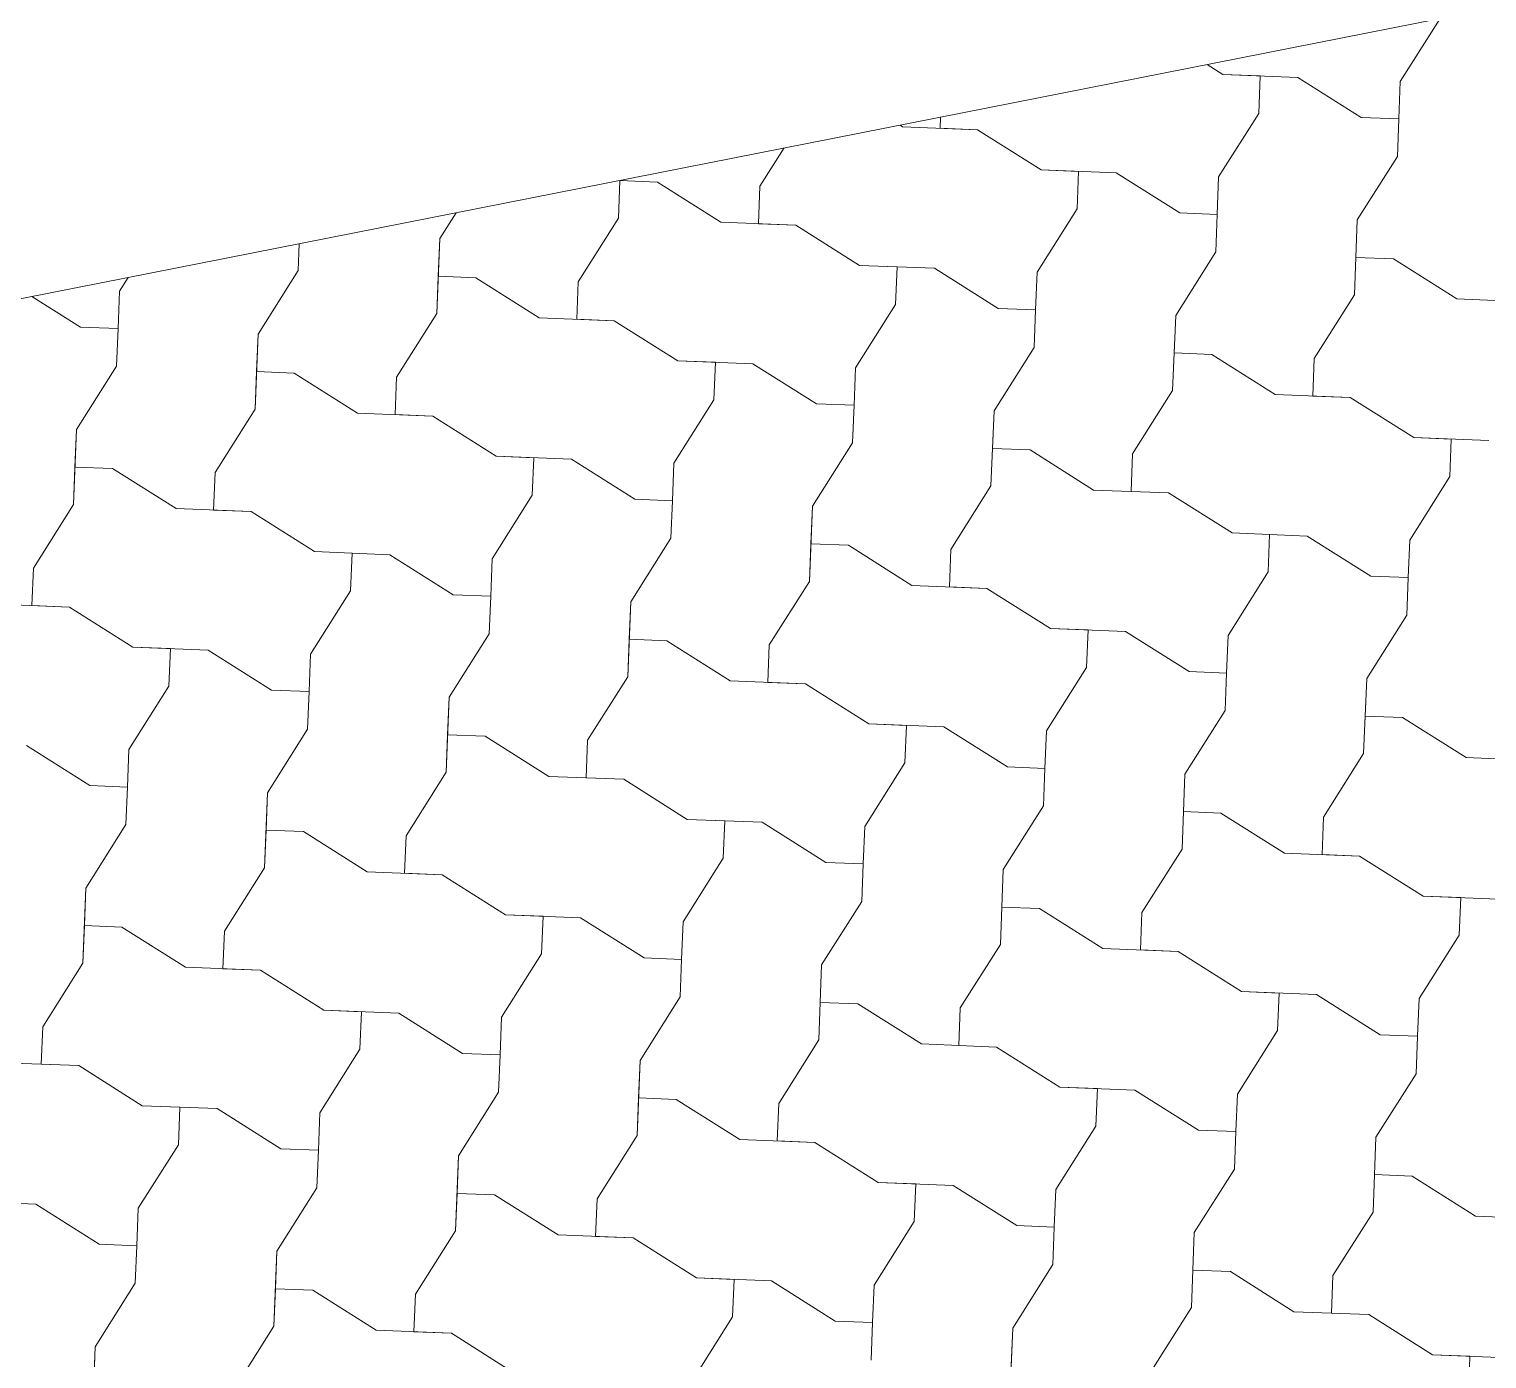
# Model space of a CAD drawing. Header units: metres. Extents: x -111189 to -108577, y -72951 to -72647.
# Drawn here: x -110696.492 to -110695.487, y -72941.189 to -72940.272 of the extents above; entities that cross this region are included whole.
import ezdxf

# ---------------------------------------------------------------- set-up
doc = ezdxf.new("R2010")
doc.units = ezdxf.units.M
doc.header["$MEASUREMENT"] = 0
doc.set_wipeout_variables(frame=1)
doc.linetypes.add('Dot & Dashed', pattern=[0.670278, 0.3175, -0.176389, 0, -0.176389])
doc.linetypes.add('Wipeout_Contour', pattern=[1, 0, -1])
for name, color, linetype in [('Planta Piso RC_1_0', 7, 'Continuous'), ('Planta Piso RC_1_02 - PASSEIOS', 7, 'Continuous'), ('Planta Piso RC_1_07 - MUROS', 7, 'Continuous')]:
    doc.layers.add(name, color=color, linetype=linetype)

# ---------------------------------------------------------------- blocks, each defined once
blk = doc.blocks.new('*X142', base_point=(-110724.9594, -72968.689))
at = {"layer": 'Planta Piso RC_1_02 - PASSEIOS', "color": 253, "linetype": 'Continuous', "lineweight": 9, "ltscale": 1000}
for p, q in [((-110695.5467, -72940.3082), (-110695.5193, -72940.2649)), ((-110695.6798, -72940.2966), (-110695.6691, -72940.3034)), ((-110695.6798, -72940.2966), (-110695.6691, -72940.3034)), ((-110695.6691, -72940.3034), (-110695.6432, -72940.3044)), ((-110695.6691, -72940.3034), (-110695.6173, -72940.3054)), ((-110695.6442, -72940.3303), (-110695.6432, -72940.3044)), ((-110695.6173, -72940.3054), (-110695.5736, -72940.3331)), ((-110695.5467, -72940.3082), (-110695.5477, -72940.3341)), ((-110695.8636, -72940.3328), (-110695.8639, -72940.3405)), ((-110695.8636, -72940.3328), (-110695.8639, -72940.3405)), ((-110695.6719, -72940.374), (-110695.6442, -72940.3303)), ((-110695.5736, -72940.3331), (-110695.5477, -72940.3341)), ((-110695.5487, -72940.3599), (-110695.5477, -72940.3341)), ((-110695.5487, -72940.3599), (-110695.5477, -72940.3341)), ((-110695.8915, -72940.3384), (-110695.8897, -72940.3395)), ((-110695.8897, -72940.3395), (-110695.838, -72940.3415)), ((-110695.838, -72940.3415), (-110695.8639, -72940.3405)), ((-110695.838, -72940.3415), (-110695.7942, -72940.3692)), ((-110695.838, -72940.3415), (-110695.7942, -72940.3692)), ((-110695.988, -72940.3805), (-110695.9714, -72940.3541)), ((-110695.988, -72940.3805), (-110695.9714, -72940.3541)), ((-110695.5764, -72940.4037), (-110695.5487, -72940.3599)), ((-110695.5764, -72940.4037), (-110695.5487, -72940.3599)), ((-110696.0856, -72940.4025), (-110696.0845, -72940.3765)), ((-110696.0856, -72940.4025), (-110696.0845, -72940.3766)), ((-110696.0845, -72940.3765), (-110696.0845, -72940.3766)), ((-110696.0587, -72940.3777), (-110696.0845, -72940.3766)), ((-110696.0587, -72940.3777), (-110696.0149, -72940.4053)), ((-110695.7942, -72940.3692), (-110695.7684, -72940.3702)), ((-110695.7942, -72940.3692), (-110695.7425, -72940.3712)), ((-110695.7694, -72940.3961), (-110695.7684, -72940.3702)), ((-110695.7425, -72940.3712), (-110695.6987, -72940.3989)), ((-110695.6719, -72940.374), (-110695.6729, -72940.3999)), ((-110695.988, -72940.3805), (-110695.989, -72940.4063)), ((-110695.988, -72940.3805), (-110695.989, -72940.4063)), ((-110695.797, -72940.4398), (-110695.7694, -72940.3961)), ((-110696.2087, -72940.4166), (-110696.1974, -72940.3988)), ((-110696.2087, -72940.4166), (-110696.1974, -72940.3988)), ((-110696.1132, -72940.4463), (-110696.0856, -72940.4025)), ((-110696.1132, -72940.4463), (-110696.0856, -72940.4025)), ((-110696.0149, -72940.4053), (-110695.9632, -72940.4074)), ((-110695.9632, -72940.4074), (-110695.989, -72940.4063)), ((-110695.9632, -72940.4074), (-110695.9194, -72940.435)), ((-110695.9632, -72940.4074), (-110695.9194, -72940.435)), ((-110695.6987, -72940.3989), (-110695.6729, -72940.3999)), ((-110695.6739, -72940.4258), (-110695.6729, -72940.3999)), ((-110695.6739, -72940.4258), (-110695.6729, -72940.3999)), ((-110695.5784, -72940.4554), (-110695.5764, -72940.4037)), ((-110695.5764, -72940.4037), (-110695.5774, -72940.4296)), ((-110696.2107, -72940.4683), (-110696.2087, -72940.4166)), ((-110696.2087, -72940.4166), (-110696.2097, -72940.4425)), ((-110696.3062, -72940.4386), (-110696.3055, -72940.4201)), ((-110696.3062, -72940.4386), (-110696.3055, -72940.4201)), ((-110695.7015, -72940.4695), (-110695.6739, -72940.4258)), ((-110695.7015, -72940.4695), (-110695.6739, -72940.4258)), ((-110695.9194, -72940.435), (-110695.8935, -72940.436)), ((-110695.9194, -72940.435), (-110695.8677, -72940.437)), ((-110695.8946, -72940.4619), (-110695.8935, -72940.436)), ((-110695.8677, -72940.437), (-110695.8239, -72940.4647)), ((-110695.5784, -72940.4554), (-110695.5774, -72940.4296)), ((-110695.5515, -72940.4306), (-110695.5774, -72940.4296)), ((-110695.5515, -72940.4306), (-110695.5078, -72940.4582)), ((-110696.4294, -72940.4527), (-110696.4235, -72940.4434)), ((-110696.3339, -72940.4824), (-110696.3062, -72940.4386)), ((-110696.3339, -72940.4824), (-110696.3062, -72940.4386)), ((-110696.2107, -72940.4683), (-110696.2097, -72940.4425)), ((-110696.1838, -72940.4435), (-110696.2097, -72940.4425)), ((-110696.1838, -72940.4435), (-110696.1401, -72940.4711)), ((-110696.1132, -72940.4463), (-110696.1142, -72940.4721)), ((-110696.1132, -72940.4463), (-110696.1142, -72940.4721)), ((-110695.797, -72940.4398), (-110695.7981, -72940.4657)), ((-110696.4897, -72940.4565), (-110696.4562, -72940.4776)), ((-110696.4294, -72940.4527), (-110696.4304, -72940.4786)), ((-110695.606, -72940.4992), (-110695.5784, -72940.4554)), ((-110695.606, -72940.4992), (-110695.5784, -72940.4554)), ((-110695.5078, -72940.4582), (-110695.456, -72940.4603)), ((-110696.2384, -72940.5121), (-110696.2107, -72940.4683)), ((-110696.2384, -72940.5121), (-110696.2107, -72940.4683)), ((-110695.9222, -72940.5056), (-110695.8946, -72940.4619)), ((-110695.8239, -72940.4647), (-110695.7981, -72940.4657)), ((-110695.7991, -72940.4916), (-110695.7981, -72940.4657)), ((-110695.7991, -72940.4916), (-110695.7981, -72940.4657)), ((-110696.4562, -72940.4776), (-110696.4304, -72940.4786)), ((-110696.4314, -72940.5044), (-110696.4304, -72940.4786)), ((-110696.4314, -72940.5044), (-110696.4304, -72940.4786)), ((-110696.1401, -72940.4711), (-110696.0884, -72940.4732)), ((-110696.0884, -72940.4732), (-110696.1142, -72940.4721)), ((-110696.0884, -72940.4732), (-110696.0446, -72940.5008)), ((-110696.0884, -72940.4732), (-110696.0446, -72940.5008)), ((-110695.7036, -72940.5212), (-110695.7015, -72940.4695)), ((-110695.7015, -72940.4695), (-110695.7026, -72940.4954)), ((-110696.3359, -72940.5341), (-110696.3339, -72940.4824)), ((-110696.3339, -72940.4824), (-110696.3349, -72940.5083)), ((-110695.8267, -72940.5353), (-110695.7991, -72940.4916)), ((-110695.8267, -72940.5353), (-110695.7991, -72940.4916)), ((-110695.7036, -72940.5212), (-110695.7026, -72940.4954)), ((-110695.6767, -72940.4964), (-110695.7026, -72940.4954)), ((-110695.6767, -72940.4964), (-110695.6329, -72940.524)), ((-110696.459, -72940.5482), (-110696.4314, -72940.5044)), ((-110696.459, -72940.5482), (-110696.4314, -72940.5044)), ((-110696.3359, -72940.5341), (-110696.3349, -72940.5083)), ((-110696.309, -72940.5093), (-110696.3349, -72940.5083)), ((-110696.0446, -72940.5008), (-110696.0187, -72940.5018)), ((-110696.0446, -72940.5008), (-110695.9929, -72940.5028)), ((-110696.0197, -72940.5277), (-110696.0187, -72940.5018)), ((-110695.9929, -72940.5028), (-110695.9491, -72940.5305)), ((-110695.9222, -72940.5056), (-110695.9232, -72940.5315)), ((-110695.606, -72940.4992), (-110695.6071, -72940.5251)), ((-110695.606, -72940.4992), (-110695.6071, -72940.5251)), ((-110696.309, -72940.5093), (-110696.2653, -72940.5369)), ((-110696.2384, -72940.5121), (-110696.2394, -72940.5379)), ((-110696.2384, -72940.5121), (-110696.2394, -72940.5379)), ((-110696.0474, -72940.5715), (-110696.0197, -72940.5277)), ((-110695.7312, -72940.565), (-110695.7036, -72940.5212)), ((-110695.7312, -72940.565), (-110695.7036, -72940.5212)), ((-110695.6329, -72940.524), (-110695.5812, -72940.5261)), ((-110695.5812, -72940.5261), (-110695.6071, -72940.5251)), ((-110695.5812, -72940.5261), (-110695.5374, -72940.5537)), ((-110695.5812, -72940.5261), (-110695.5374, -72940.5537)), ((-110696.3635, -72940.5779), (-110696.3359, -72940.5341)), ((-110696.3635, -72940.5779), (-110696.3359, -72940.5341)), ((-110696.2653, -72940.5369), (-110696.2135, -72940.539)), ((-110696.2135, -72940.539), (-110696.2394, -72940.5379)), ((-110695.9491, -72940.5305), (-110695.9232, -72940.5315)), ((-110695.9243, -72940.5574), (-110695.9232, -72940.5315)), ((-110695.9243, -72940.5574), (-110695.9232, -72940.5315)), ((-110695.8288, -72940.5871), (-110695.8267, -72940.5353)), ((-110695.8267, -72940.5353), (-110695.8277, -72940.5612)), ((-110696.4611, -72940.5999), (-110696.459, -72940.5482)), ((-110696.459, -72940.5482), (-110696.4601, -72940.5741)), ((-110696.2135, -72940.539), (-110696.1698, -72940.5666)), ((-110696.2135, -72940.539), (-110696.1698, -72940.5666)), ((-110695.9519, -72940.6011), (-110695.9243, -72940.5574)), ((-110695.9519, -72940.6011), (-110695.9243, -72940.5574)), ((-110695.5374, -72940.5537), (-110695.5116, -72940.5548)), ((-110695.5374, -72940.5537), (-110695.4857, -72940.5558)), ((-110695.5126, -72940.5806), (-110695.5116, -72940.5548)), ((-110696.1698, -72940.5666), (-110696.1439, -72940.5676)), ((-110696.1698, -72940.5666), (-110696.118, -72940.5687)), ((-110696.1449, -72940.5935), (-110696.1439, -72940.5676)), ((-110696.118, -72940.5687), (-110696.0743, -72940.5963)), ((-110695.8288, -72940.5871), (-110695.8277, -72940.5612)), ((-110695.8019, -72940.5622), (-110695.8277, -72940.5612)), ((-110695.8019, -72940.5622), (-110695.7581, -72940.5899)), ((-110695.7312, -72940.565), (-110695.7322, -72940.5909)), ((-110695.7312, -72940.565), (-110695.7322, -72940.5909)), ((-110696.4611, -72940.5999), (-110696.4601, -72940.5741)), ((-110696.4342, -72940.5751), (-110696.4601, -72940.5741)), ((-110696.4342, -72940.5751), (-110696.3904, -72940.6027)), ((-110696.3635, -72940.5779), (-110696.3646, -72940.6038)), ((-110696.3635, -72940.5779), (-110696.3646, -72940.6038)), ((-110696.0474, -72940.5715), (-110696.0484, -72940.5973)), ((-110695.8564, -72940.6308), (-110695.8288, -72940.5871)), ((-110695.8564, -72940.6308), (-110695.8288, -72940.5871)), ((-110695.5402, -72940.6244), (-110695.5126, -72940.5806)), ((-110696.1726, -72940.6373), (-110696.1449, -72940.5935)), ((-110696.0743, -72940.5963), (-110696.0484, -72940.5973)), ((-110696.0494, -72940.6232), (-110696.0484, -72940.5973)), ((-110696.0494, -72940.6232), (-110696.0484, -72940.5973)), ((-110695.7581, -72940.5899), (-110695.7064, -72940.5919)), ((-110695.7064, -72940.5919), (-110695.7322, -72940.5909)), ((-110695.7064, -72940.5919), (-110695.6626, -72940.6195)), ((-110695.7064, -72940.5919), (-110695.6626, -72940.6195)), ((-110696.4887, -72940.6437), (-110696.4611, -72940.5999)), ((-110696.4887, -72940.6437), (-110696.4611, -72940.5999)), ((-110696.3904, -72940.6027), (-110696.3387, -72940.6048)), ((-110696.3387, -72940.6048), (-110696.3646, -72940.6038)), ((-110696.3387, -72940.6048), (-110696.2949, -72940.6324)), ((-110696.3387, -72940.6048), (-110696.2949, -72940.6324)), ((-110695.9539, -72940.6529), (-110695.9519, -72940.6011)), ((-110695.9519, -72940.6011), (-110695.9529, -72940.627)), ((-110696.0771, -72940.6669), (-110696.0494, -72940.6232)), ((-110696.0771, -72940.6669), (-110696.0494, -72940.6232)), ((-110695.9539, -72940.6529), (-110695.9529, -72940.627)), ((-110695.9271, -72940.628), (-110695.9529, -72940.627)), ((-110695.9271, -72940.628), (-110695.8833, -72940.6557)), ((-110695.6626, -72940.6195), (-110695.6368, -72940.6206)), ((-110695.6626, -72940.6195), (-110695.6109, -72940.6216)), ((-110695.6378, -72940.6464), (-110695.6368, -72940.6206)), ((-110695.6109, -72940.6216), (-110695.5671, -72940.6492)), ((-110695.5402, -72940.6244), (-110695.5413, -72940.6502)), ((-110696.2949, -72940.6324), (-110696.2691, -72940.6334)), ((-110696.2949, -72940.6324), (-110696.2432, -72940.6345)), ((-110696.2701, -72940.6593), (-110696.2691, -72940.6334)), ((-110696.2432, -72940.6345), (-110696.1994, -72940.6621)), ((-110696.1726, -72940.6373), (-110696.1736, -72940.6631)), ((-110695.8564, -72940.6308), (-110695.8574, -72940.6567)), ((-110695.8564, -72940.6308), (-110695.8574, -72940.6567)), ((-110696.4887, -72940.6437), (-110696.4897, -72940.6696)), ((-110696.4887, -72940.6437), (-110696.4897, -72940.6696)), ((-110695.6654, -72940.6902), (-110695.6378, -72940.6464)), ((-110695.5671, -72940.6492), (-110695.5413, -72940.6502)), ((-110696.2977, -72940.7031), (-110696.2701, -72940.6593)), ((-110695.9816, -72940.6966), (-110695.9539, -72940.6529)), ((-110695.9816, -72940.6966), (-110695.9539, -72940.6529)), ((-110695.8833, -72940.6557), (-110695.8316, -72940.6577)), ((-110695.8316, -72940.6577), (-110695.8574, -72940.6567)), ((-110695.8316, -72940.6577), (-110695.7878, -72940.6853)), ((-110695.8316, -72940.6577), (-110695.7878, -72940.6853)), ((-110695.5423, -72940.6761), (-110695.5413, -72940.6502)), ((-110695.5423, -72940.6761), (-110695.5413, -72940.6502)), ((-110696.5156, -72940.6685), (-110696.4639, -72940.6706)), ((-110696.1994, -72940.6621), (-110696.1736, -72940.6631)), ((-110696.1746, -72940.689), (-110696.1736, -72940.6631)), ((-110696.1746, -72940.689), (-110696.1736, -72940.6631)), ((-110696.0791, -72940.7187), (-110696.0771, -72940.6669)), ((-110696.0771, -72940.6669), (-110696.0781, -72940.6928)), ((-110696.4639, -72940.6706), (-110696.4897, -72940.6696)), ((-110696.4639, -72940.6706), (-110696.4201, -72940.6982)), ((-110696.4639, -72940.6706), (-110696.4201, -72940.6982)), ((-110695.5699, -72940.7199), (-110695.5423, -72940.6761)), ((-110695.5699, -72940.7199), (-110695.5423, -72940.6761)), ((-110696.2022, -72940.7328), (-110696.1746, -72940.689)), ((-110696.2022, -72940.7328), (-110696.1746, -72940.689)), ((-110695.7878, -72940.6853), (-110695.7619, -72940.6864)), ((-110695.7878, -72940.6853), (-110695.7361, -72940.6874)), ((-110695.763, -72940.7122), (-110695.7619, -72940.6864)), ((-110695.7361, -72940.6874), (-110695.6923, -72940.715)), ((-110696.4201, -72940.6982), (-110696.3943, -72940.6992)), ((-110696.4201, -72940.6982), (-110696.3684, -72940.7003)), ((-110696.3953, -72940.7251), (-110696.3943, -72940.6992)), ((-110696.0791, -72940.7187), (-110696.0781, -72940.6928)), ((-110696.0522, -72940.6938), (-110696.0781, -72940.6928)), ((-110696.0522, -72940.6938), (-110696.0085, -72940.7215)), ((-110695.9816, -72940.6966), (-110695.9826, -72940.7225)), ((-110695.9816, -72940.6966), (-110695.9826, -72940.7225)), ((-110695.6654, -72940.6902), (-110695.6664, -72940.7161)), ((-110696.3684, -72940.7003), (-110696.3246, -72940.7279)), ((-110696.2977, -72940.7031), (-110696.2988, -72940.7289)), ((-110696.1068, -72940.7624), (-110696.0791, -72940.7187)), ((-110696.1068, -72940.7624), (-110696.0791, -72940.7187)), ((-110695.7906, -72940.756), (-110695.763, -72940.7122)), ((-110695.6923, -72940.715), (-110695.6664, -72940.7161)), ((-110695.6675, -72940.7419), (-110695.6664, -72940.7161)), ((-110695.6675, -72940.7419), (-110695.6664, -72940.7161)), ((-110696.4229, -72940.7689), (-110696.3953, -72940.7251)), ((-110696.3246, -72940.7279), (-110696.2988, -72940.7289)), ((-110696.2998, -72940.7548), (-110696.2988, -72940.7289)), ((-110696.2998, -72940.7548), (-110696.2988, -72940.7289)), ((-110696.0085, -72940.7215), (-110695.9567, -72940.7235)), ((-110695.9567, -72940.7235), (-110695.9826, -72940.7225)), ((-110695.9567, -72940.7235), (-110695.913, -72940.7512)), ((-110695.9567, -72940.7235), (-110695.913, -72940.7512)), ((-110695.572, -72940.7716), (-110695.5699, -72940.7199)), ((-110695.5699, -72940.7199), (-110695.5709, -72940.7457)), ((-110696.2043, -72940.7845), (-110696.2022, -72940.7328)), ((-110696.2022, -72940.7328), (-110696.2033, -72940.7586)), ((-110695.6951, -72940.7857), (-110695.6675, -72940.7419)), ((-110695.6951, -72940.7857), (-110695.6675, -72940.7419)), ((-110695.572, -72940.7716), (-110695.5709, -72940.7457)), ((-110695.5451, -72940.7468), (-110695.5709, -72940.7457)), ((-110695.5451, -72940.7468), (-110695.5013, -72940.7744)), ((-110696.3274, -72940.7986), (-110696.2998, -72940.7548)), ((-110696.3274, -72940.7986), (-110696.2998, -72940.7548)), ((-110696.2043, -72940.7845), (-110696.2033, -72940.7586)), ((-110696.1774, -72940.7596), (-110696.2033, -72940.7586)), ((-110696.1774, -72940.7596), (-110696.1336, -72940.7873)), ((-110695.913, -72940.7512), (-110695.8871, -72940.7522)), ((-110695.913, -72940.7512), (-110695.8612, -72940.7532)), ((-110695.8881, -72940.778), (-110695.8871, -72940.7522)), ((-110695.8612, -72940.7532), (-110695.8175, -72940.7808)), ((-110695.7906, -72940.756), (-110695.7916, -72940.7819)), ((-110696.4936, -72940.7661), (-110696.4498, -72940.7937)), ((-110696.4229, -72940.7689), (-110696.4239, -72940.7947)), ((-110696.1068, -72940.7624), (-110696.1078, -72940.7883)), ((-110696.1068, -72940.7624), (-110696.1078, -72940.7883)), ((-110695.9158, -72940.8218), (-110695.8881, -72940.778)), ((-110695.5996, -72940.8154), (-110695.572, -72940.7716)), ((-110695.5996, -72940.8154), (-110695.572, -72940.7716)), ((-110695.5013, -72940.7744), (-110695.4496, -72940.7765)), ((-110696.2319, -72940.8282), (-110696.2043, -72940.7845)), ((-110696.2319, -72940.8282), (-110696.2043, -72940.7845)), ((-110696.1336, -72940.7873), (-110696.0819, -72940.7893)), ((-110696.0819, -72940.7893), (-110696.1078, -72940.7883)), ((-110696.0819, -72940.7893), (-110696.0381, -72940.817)), ((-110696.0819, -72940.7893), (-110696.0381, -72940.817)), ((-110695.8175, -72940.7808), (-110695.7916, -72940.7819)), ((-110695.7926, -72940.8077), (-110695.7916, -72940.7819)), ((-110695.7926, -72940.8077), (-110695.7916, -72940.7819)), ((-110695.6971, -72940.8374), (-110695.6951, -72940.7857)), ((-110695.6951, -72940.7857), (-110695.6961, -72940.8115)), ((-110696.4498, -72940.7937), (-110696.4239, -72940.7947)), ((-110696.425, -72940.8206), (-110696.4239, -72940.7947)), ((-110696.425, -72940.8206), (-110696.4239, -72940.7947)), ((-110696.3295, -72940.8503), (-110696.3274, -72940.7986)), ((-110696.3274, -72940.7986), (-110696.3284, -72940.8244)), ((-110695.8203, -72940.8515), (-110695.7926, -72940.8077)), ((-110695.8203, -72940.8515), (-110695.7926, -72940.8077)), ((-110696.0381, -72940.817), (-110696.0123, -72940.818)), ((-110696.0381, -72940.817), (-110695.9864, -72940.819)), ((-110696.0133, -72940.8438), (-110696.0123, -72940.818)), ((-110695.9864, -72940.819), (-110695.9427, -72940.8466)), ((-110695.6971, -72940.8374), (-110695.6961, -72940.8115)), ((-110695.6703, -72940.8126), (-110695.6961, -72940.8115)), ((-110695.6703, -72940.8126), (-110695.6265, -72940.8402)), ((-110695.5996, -72940.8154), (-110695.6006, -72940.8412)), ((-110695.5996, -72940.8154), (-110695.6006, -72940.8412)), ((-110696.4526, -72940.8644), (-110696.425, -72940.8206)), ((-110696.4526, -72940.8644), (-110696.425, -72940.8206)), ((-110696.3295, -72940.8503), (-110696.3284, -72940.8244)), ((-110696.3026, -72940.8254), (-110696.3284, -72940.8244)), ((-110696.3026, -72940.8254), (-110696.2588, -72940.8531)), ((-110696.2319, -72940.8282), (-110696.233, -72940.8541)), ((-110696.2319, -72940.8282), (-110696.233, -72940.8541)), ((-110695.9158, -72940.8218), (-110695.9168, -72940.8477)), ((-110695.7248, -72940.8812), (-110695.6971, -72940.8374)), ((-110695.7248, -72940.8812), (-110695.6971, -72940.8374)), ((-110695.6265, -72940.8402), (-110695.5748, -72940.8423)), ((-110696.0409, -72940.8876), (-110696.0133, -72940.8438)), ((-110695.9427, -72940.8466), (-110695.9168, -72940.8477)), ((-110695.9178, -72940.8735), (-110695.9168, -72940.8477)), ((-110695.9178, -72940.8735), (-110695.9168, -72940.8477)), ((-110695.5748, -72940.8423), (-110695.6006, -72940.8412)), ((-110695.5748, -72940.8423), (-110695.531, -72940.8699)), ((-110695.5748, -72940.8423), (-110695.531, -72940.8699)), ((-110696.3571, -72940.8941), (-110696.3295, -72940.8503)), ((-110696.3571, -72940.8941), (-110696.3295, -72940.8503)), ((-110696.2588, -72940.8531), (-110696.2071, -72940.8551)), ((-110696.2071, -72940.8551), (-110696.233, -72940.8541)), ((-110696.2071, -72940.8551), (-110696.1633, -72940.8828)), ((-110696.2071, -72940.8551), (-110696.1633, -72940.8828)), ((-110695.8223, -72940.9032), (-110695.8203, -72940.8515)), ((-110695.8203, -72940.8515), (-110695.8213, -72940.8774)), ((-110696.4547, -72940.9161), (-110696.4526, -72940.8644)), ((-110696.4526, -72940.8644), (-110696.4536, -72940.8902)), ((-110695.531, -72940.8699), (-110695.5051, -72940.8709)), ((-110695.531, -72940.8699), (-110695.4793, -72940.8719)), ((-110695.9455, -72940.9173), (-110695.9178, -72940.8735)), ((-110695.9455, -72940.9173), (-110695.9178, -72940.8735)), ((-110695.8223, -72940.9032), (-110695.8213, -72940.8774)), ((-110695.7954, -72940.8784), (-110695.8213, -72940.8774)), ((-110695.7954, -72940.8784), (-110695.7517, -72940.906)), ((-110695.5062, -72940.8968), (-110695.5051, -72940.8709)), ((-110696.4547, -72940.9161), (-110696.4536, -72940.8902)), ((-110696.4278, -72940.8913), (-110696.4536, -72940.8902)), ((-110696.1633, -72940.8828), (-110696.1375, -72940.8838)), ((-110696.1633, -72940.8828), (-110696.1116, -72940.8848)), ((-110696.1385, -72940.9097), (-110696.1375, -72940.8838)), ((-110696.1116, -72940.8848), (-110696.0678, -72940.9125)), ((-110696.0409, -72940.8876), (-110696.042, -72940.9135)), ((-110695.7248, -72940.8812), (-110695.7258, -72940.907)), ((-110695.7248, -72940.8812), (-110695.7258, -72940.907)), ((-110696.4278, -72940.8913), (-110696.384, -72940.9189)), ((-110696.3571, -72940.8941), (-110696.3581, -72940.9199)), ((-110696.3571, -72940.8941), (-110696.3581, -72940.9199)), ((-110695.5338, -72940.9405), (-110695.5062, -72940.8968)), ((-110696.1661, -72940.9534), (-110696.1385, -72940.9097)), ((-110695.85, -72940.947), (-110695.8223, -72940.9032)), ((-110695.85, -72940.947), (-110695.8223, -72940.9032)), ((-110695.7517, -72940.906), (-110695.6999, -72940.9081)), ((-110695.6999, -72940.9081), (-110695.7258, -72940.907)), ((-110695.6999, -72940.9081), (-110695.6562, -72940.9357)), ((-110695.6999, -72940.9081), (-110695.6562, -72940.9357)), ((-110696.4823, -72940.9599), (-110696.4547, -72940.9161)), ((-110696.4823, -72940.9599), (-110696.4547, -72940.9161)), ((-110696.384, -72940.9189), (-110696.3323, -72940.9209)), ((-110696.3323, -72940.9209), (-110696.3581, -72940.9199)), ((-110696.0678, -72940.9125), (-110696.042, -72940.9135)), ((-110696.043, -72940.9393), (-110696.042, -72940.9135)), ((-110696.043, -72940.9393), (-110696.042, -72940.9135)), ((-110695.9475, -72940.969), (-110695.9455, -72940.9173)), ((-110695.9455, -72940.9173), (-110695.9465, -72940.9432)), ((-110696.3323, -72940.9209), (-110696.2885, -72940.9486)), ((-110696.3323, -72940.9209), (-110696.2885, -72940.9486)), ((-110696.0706, -72940.9831), (-110696.043, -72940.9393)), ((-110696.0706, -72940.9831), (-110696.043, -72940.9393)), ((-110695.6562, -72940.9357), (-110695.6303, -72940.9367)), ((-110695.6562, -72940.9357), (-110695.6045, -72940.9377)), ((-110695.6313, -72940.9626), (-110695.6303, -72940.9367)), ((-110695.6045, -72940.9377), (-110695.5607, -72940.9654)), ((-110695.5338, -72940.9405), (-110695.5348, -72940.9664)), ((-110696.2885, -72940.9486), (-110696.2626, -72940.9496)), ((-110696.2885, -72940.9486), (-110696.2368, -72940.9506)), ((-110696.2637, -72940.9755), (-110696.2626, -72940.9496)), ((-110696.2368, -72940.9506), (-110696.193, -72940.9783)), ((-110695.9475, -72940.969), (-110695.9465, -72940.9432)), ((-110695.9206, -72940.9442), (-110695.9465, -72940.9432)), ((-110695.9206, -72940.9442), (-110695.8768, -72940.9718)), ((-110695.85, -72940.947), (-110695.851, -72940.9728)), ((-110695.85, -72940.947), (-110695.851, -72940.9728)), ((-110696.4823, -72940.9599), (-110696.4833, -72940.9857)), ((-110696.4823, -72940.9599), (-110696.4833, -72940.9857)), ((-110696.1661, -72940.9534), (-110696.1671, -72940.9793)), ((-110695.9751, -72941.0128), (-110695.9475, -72940.969)), ((-110695.9751, -72941.0128), (-110695.9475, -72940.969)), ((-110695.659, -72941.0064), (-110695.6313, -72940.9626)), ((-110695.5607, -72940.9654), (-110695.5348, -72940.9664)), ((-110695.5358, -72940.9923), (-110695.5348, -72940.9664)), ((-110695.5358, -72940.9923), (-110695.5348, -72940.9664)), ((-110696.2913, -72941.0192), (-110696.2637, -72940.9755)), ((-110696.193, -72940.9783), (-110696.1671, -72940.9793)), ((-110696.1682, -72941.0051), (-110696.1671, -72940.9793)), ((-110696.1682, -72941.0051), (-110696.1671, -72940.9793)), ((-110695.8768, -72940.9718), (-110695.8251, -72940.9739)), ((-110695.8251, -72940.9739), (-110695.851, -72940.9728)), ((-110695.8251, -72940.9739), (-110695.7814, -72941.0015)), ((-110695.8251, -72940.9739), (-110695.7814, -72941.0015)), ((-110696.5092, -72940.9847), (-110696.4574, -72940.9867)), ((-110696.4574, -72940.9867), (-110696.4833, -72940.9857)), ((-110696.4574, -72940.9867), (-110696.4137, -72941.0144)), ((-110696.4574, -72940.9867), (-110696.4137, -72941.0144)), ((-110696.0727, -72941.0348), (-110696.0706, -72940.9831)), ((-110696.0706, -72940.9831), (-110696.0717, -72941.009)), ((-110695.5635, -72941.036), (-110695.5358, -72940.9923)), ((-110695.5635, -72941.036), (-110695.5358, -72940.9923)), ((-110696.1958, -72941.0489), (-110696.1682, -72941.0051)), ((-110696.1958, -72941.0489), (-110696.1682, -72941.0051)), ((-110696.0727, -72941.0348), (-110696.0717, -72941.009)), ((-110696.0458, -72941.01), (-110696.0717, -72941.009)), ((-110696.0458, -72941.01), (-110696.002, -72941.0376)), ((-110695.7814, -72941.0015), (-110695.7555, -72941.0025)), ((-110695.7814, -72941.0015), (-110695.7296, -72941.0036)), ((-110695.7565, -72941.0284), (-110695.7555, -72941.0025)), ((-110695.7296, -72941.0036), (-110695.6859, -72941.0312)), ((-110695.659, -72941.0064), (-110695.66, -72941.0322)), ((-110696.4137, -72941.0144), (-110696.3878, -72941.0154)), ((-110696.4137, -72941.0144), (-110696.362, -72941.0164)), ((-110696.3888, -72941.0413), (-110696.3878, -72941.0154)), ((-110696.362, -72941.0164), (-110696.3182, -72941.0441)), ((-110696.2913, -72941.0192), (-110696.2923, -72941.0451)), ((-110695.9751, -72941.0128), (-110695.9762, -72941.0387)), ((-110695.9751, -72941.0128), (-110695.9762, -72941.0387)), ((-110695.7842, -72941.0722), (-110695.7565, -72941.0284)), ((-110696.1003, -72941.0786), (-110696.0727, -72941.0348)), ((-110696.1003, -72941.0786), (-110696.0727, -72941.0348)), ((-110696.002, -72941.0376), (-110695.9503, -72941.0397)), ((-110695.9503, -72941.0397), (-110695.9762, -72941.0387)), ((-110695.9503, -72941.0397), (-110695.9065, -72941.0673)), ((-110695.9503, -72941.0397), (-110695.9065, -72941.0673)), ((-110695.6859, -72941.0312), (-110695.66, -72941.0322)), ((-110695.661, -72941.0581), (-110695.66, -72941.0322)), ((-110695.661, -72941.0581), (-110695.66, -72941.0322)), ((-110695.5655, -72941.0878), (-110695.5635, -72941.036)), ((-110695.5635, -72941.036), (-110695.5645, -72941.0619)), ((-110696.4165, -72941.085), (-110696.3888, -72941.0413)), ((-110696.3182, -72941.0441), (-110696.2923, -72941.0451)), ((-110696.2934, -72941.071), (-110696.2923, -72941.0451)), ((-110696.2934, -72941.071), (-110696.2923, -72941.0451)), ((-110696.1979, -72941.1006), (-110696.1958, -72941.0489)), ((-110696.1958, -72941.0489), (-110696.1968, -72941.0748)), ((-110695.6887, -72941.1018), (-110695.661, -72941.0581)), ((-110695.6887, -72941.1018), (-110695.661, -72941.0581)), ((-110696.321, -72941.1147), (-110696.2934, -72941.071)), ((-110696.321, -72941.1147), (-110696.2934, -72941.071)), ((-110695.9065, -72941.0673), (-110695.8807, -72941.0683)), ((-110695.9065, -72941.0673), (-110695.8548, -72941.0694)), ((-110695.8817, -72941.0942), (-110695.8807, -72941.0683)), ((-110695.8548, -72941.0694), (-110695.811, -72941.097)), ((-110695.5655, -72941.0878), (-110695.5645, -72941.0619)), ((-110695.5386, -72941.0629), (-110695.5645, -72941.0619)), ((-110695.5386, -72941.0629), (-110695.4949, -72941.0906)), ((-110696.5389, -72941.0802), (-110696.4871, -72941.0822)), ((-110696.1979, -72941.1006), (-110696.1968, -72941.0748)), ((-110696.171, -72941.0758), (-110696.1968, -72941.0748)), ((-110696.171, -72941.0758), (-110696.1272, -72941.1034)), ((-110696.1003, -72941.0786), (-110696.1013, -72941.1045)), ((-110696.1003, -72941.0786), (-110696.1013, -72941.1045)), ((-110695.7842, -72941.0722), (-110695.7852, -72941.098)), ((-110696.4871, -72941.0822), (-110696.4434, -72941.1099)), ((-110696.4165, -72941.085), (-110696.4175, -72941.1109)), ((-110695.5932, -72941.1315), (-110695.5655, -72941.0878)), ((-110695.5932, -72941.1315), (-110695.5655, -72941.0878)), ((-110695.4949, -72941.0906), (-110695.4432, -72941.0926)), ((-110696.2255, -72941.1444), (-110696.1979, -72941.1006)), ((-110696.2255, -72941.1444), (-110696.1979, -72941.1006)), ((-110695.9093, -72941.138), (-110695.8817, -72941.0942)), ((-110695.811, -72941.097), (-110695.7852, -72941.098)), ((-110695.7862, -72941.1239), (-110695.7852, -72941.098)), ((-110695.7862, -72941.1239), (-110695.7852, -72941.098)), ((-110696.4434, -72941.1099), (-110696.4175, -72941.1109)), ((-110696.4185, -72941.1368), (-110696.4175, -72941.1109)), ((-110696.4185, -72941.1368), (-110696.4175, -72941.1109)), ((-110696.1272, -72941.1034), (-110696.0755, -72941.1055)), ((-110696.0755, -72941.1055), (-110696.1013, -72941.1045)), ((-110696.0755, -72941.1055), (-110696.0317, -72941.1331)), ((-110696.0755, -72941.1055), (-110696.0317, -72941.1331)), ((-110695.6907, -72941.1536), (-110695.6887, -72941.1018)), ((-110695.6887, -72941.1018), (-110695.6897, -72941.1277)), ((-110696.323, -72941.1664), (-110696.321, -72941.1147)), ((-110696.321, -72941.1147), (-110696.322, -72941.1406)), ((-110695.8138, -72941.1677), (-110695.7862, -72941.1239)), ((-110695.8138, -72941.1677), (-110695.7862, -72941.1239)), ((-110695.6907, -72941.1536), (-110695.6897, -72941.1277)), ((-110695.6638, -72941.1287), (-110695.6897, -72941.1277)), ((-110695.6638, -72941.1287), (-110695.6201, -72941.1564)), ((-110695.5932, -72941.1315), (-110695.5942, -72941.1574)), ((-110695.5932, -72941.1315), (-110695.5942, -72941.1574)), ((-110696.4462, -72941.1805), (-110696.4185, -72941.1368)), ((-110696.4462, -72941.1805), (-110696.4185, -72941.1368)), ((-110696.323, -72941.1664), (-110696.322, -72941.1406)), ((-110696.2961, -72941.1416), (-110696.322, -72941.1406)), ((-110696.2961, -72941.1416), (-110696.2524, -72941.1692)), ((-110696.0317, -72941.1331), (-110696.0058, -72941.1341)), ((-110696.0317, -72941.1331), (-110695.98, -72941.1352)), ((-110696.0069, -72941.16), (-110696.0058, -72941.1341)), ((-110695.98, -72941.1352), (-110695.9362, -72941.1628)), ((-110695.9093, -72941.138), (-110695.9104, -72941.1638)), ((-110696.2255, -72941.1444), (-110696.2265, -72941.1703)), ((-110696.2255, -72941.1444), (-110696.2265, -72941.1703)), ((-110696.0345, -72941.2038), (-110696.0069, -72941.16)), ((-110695.7183, -72941.1973), (-110695.6907, -72941.1536)), ((-110695.7183, -72941.1973), (-110695.6907, -72941.1536)), ((-110695.6201, -72941.1564), (-110695.5683, -72941.1584)), ((-110695.5683, -72941.1584), (-110695.5942, -72941.1574)), ((-110695.5683, -72941.1584), (-110695.5246, -72941.1861)), ((-110695.5683, -72941.1584), (-110695.5246, -72941.1861)), ((-110696.3507, -72941.2102), (-110696.323, -72941.1664)), ((-110696.3507, -72941.2102), (-110696.323, -72941.1664)), ((-110696.2524, -72941.1692), (-110696.2007, -72941.1713)), ((-110696.2007, -72941.1713), (-110696.2265, -72941.1703)), ((-110696.2007, -72941.1713), (-110696.1569, -72941.1989)), ((-110696.2007, -72941.1713), (-110696.1569, -72941.1989)), ((-110695.9362, -72941.1628), (-110695.9104, -72941.1638)), ((-110695.9114, -72941.1897), (-110695.9104, -72941.1638)), ((-110695.9114, -72941.1897), (-110695.9104, -72941.1638)), ((-110695.8159, -72941.2194), (-110695.8138, -72941.1677)), ((-110695.8138, -72941.1677), (-110695.8149, -72941.1935)), ((-110696.4482, -72941.2323), (-110696.4462, -72941.1805)), ((-110696.4462, -72941.1805), (-110696.4472, -72941.2064)), ((-110695.5246, -72941.1861), (-110695.4987, -72941.1871)), ((-110695.5246, -72941.1861), (-110695.4728, -72941.1881)), ((-110695.4997, -72941.2129), (-110695.4987, -72941.1871))]:
    blk.add_line(p, q, dxfattribs=at)

msp = doc.modelspace()

# ---------------------------------------------------------------- wipeouts: each hides what was drawn before it
at = {"color": 254, "linetype": 'Wipeout_Contour', "lineweight": 0, "ltscale": 1856047.595941045}
msp.add_wipeout([(-110716.1489, -72944.338), (-110716.1489, -72945.801), (-110713.5716, -72945.2887), (-110709.7562, -72944.5303), (-110708.5565, -72944.2918), (-110697.2426, -72942.043), (-110693.5535, -72941.3098), (-110690.7566, -72940.7538), (-110690.7566, -72939.3245), (-110693.8258, -72939.9305), (-110697.5176, -72940.6594), (-110708.8326, -72942.8934), (-110710.0326, -72943.1304), (-110713.8489, -72943.8839)], dxfattribs=at).dxf.layer = 'Planta Piso RC_1_02 - PASSEIOS'

# ---------------------------------------------------------------- next in the draw order: linework, layer by layer
at = {"layer": 'Planta Piso RC_1_02 - PASSEIOS', "color": 7, "linetype": 'Continuous', "lineweight": 13, "ltscale": 1000, "flags": 128}
msp.add_lwpolyline([(-110716.1489, -72944.338), (-110713.8489, -72943.8839), (-110710.0326, -72943.1304), (-110708.8326, -72942.8934), (-110697.5176, -72940.6594), (-110693.8258, -72939.9305), (-110690.7566, -72939.3245)], dxfattribs=at)
at = {"layer": 'Planta Piso RC_1_07 - MUROS', "color": 7, "linetype": 'Continuous', "lineweight": 13, "ltscale": 1000, "flags": 128}
msp.add_lwpolyline([(-110708.8532, -72942.6937), (-110708.8141, -72942.8899), (-110694.0256, -72939.97), (-110694.0267, -72939.7663)], close=True, dxfattribs=at)

# ---------------------------------------------------------------- next in the draw order: block references
at = {"layer": 'Planta Piso RC_1_0', "color": 7, "linetype": 'Dot & Dashed', "lineweight": 13, "ltscale": 10}
msp.add_blockref('*X142', (-110724.9594, -72968.689), dxfattribs=at)

doc.saveas('drawing.dxf')
